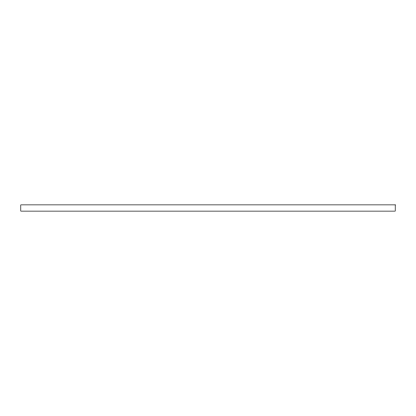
<?xml version="1.0" encoding="UTF-8"?>
<svg xmlns="http://www.w3.org/2000/svg" width="416" height="416" viewBox="0 0 416 416"><rect width="100%" height="100%" fill="white"/><g stroke="black" fill="none" stroke-linecap="round" stroke-linejoin="round"><path stroke-width="0.62" d="M395.2 204.88L20.8 204.88L20.8 211.12L395.2 211.12L395.2 204.88"/></g></svg>
